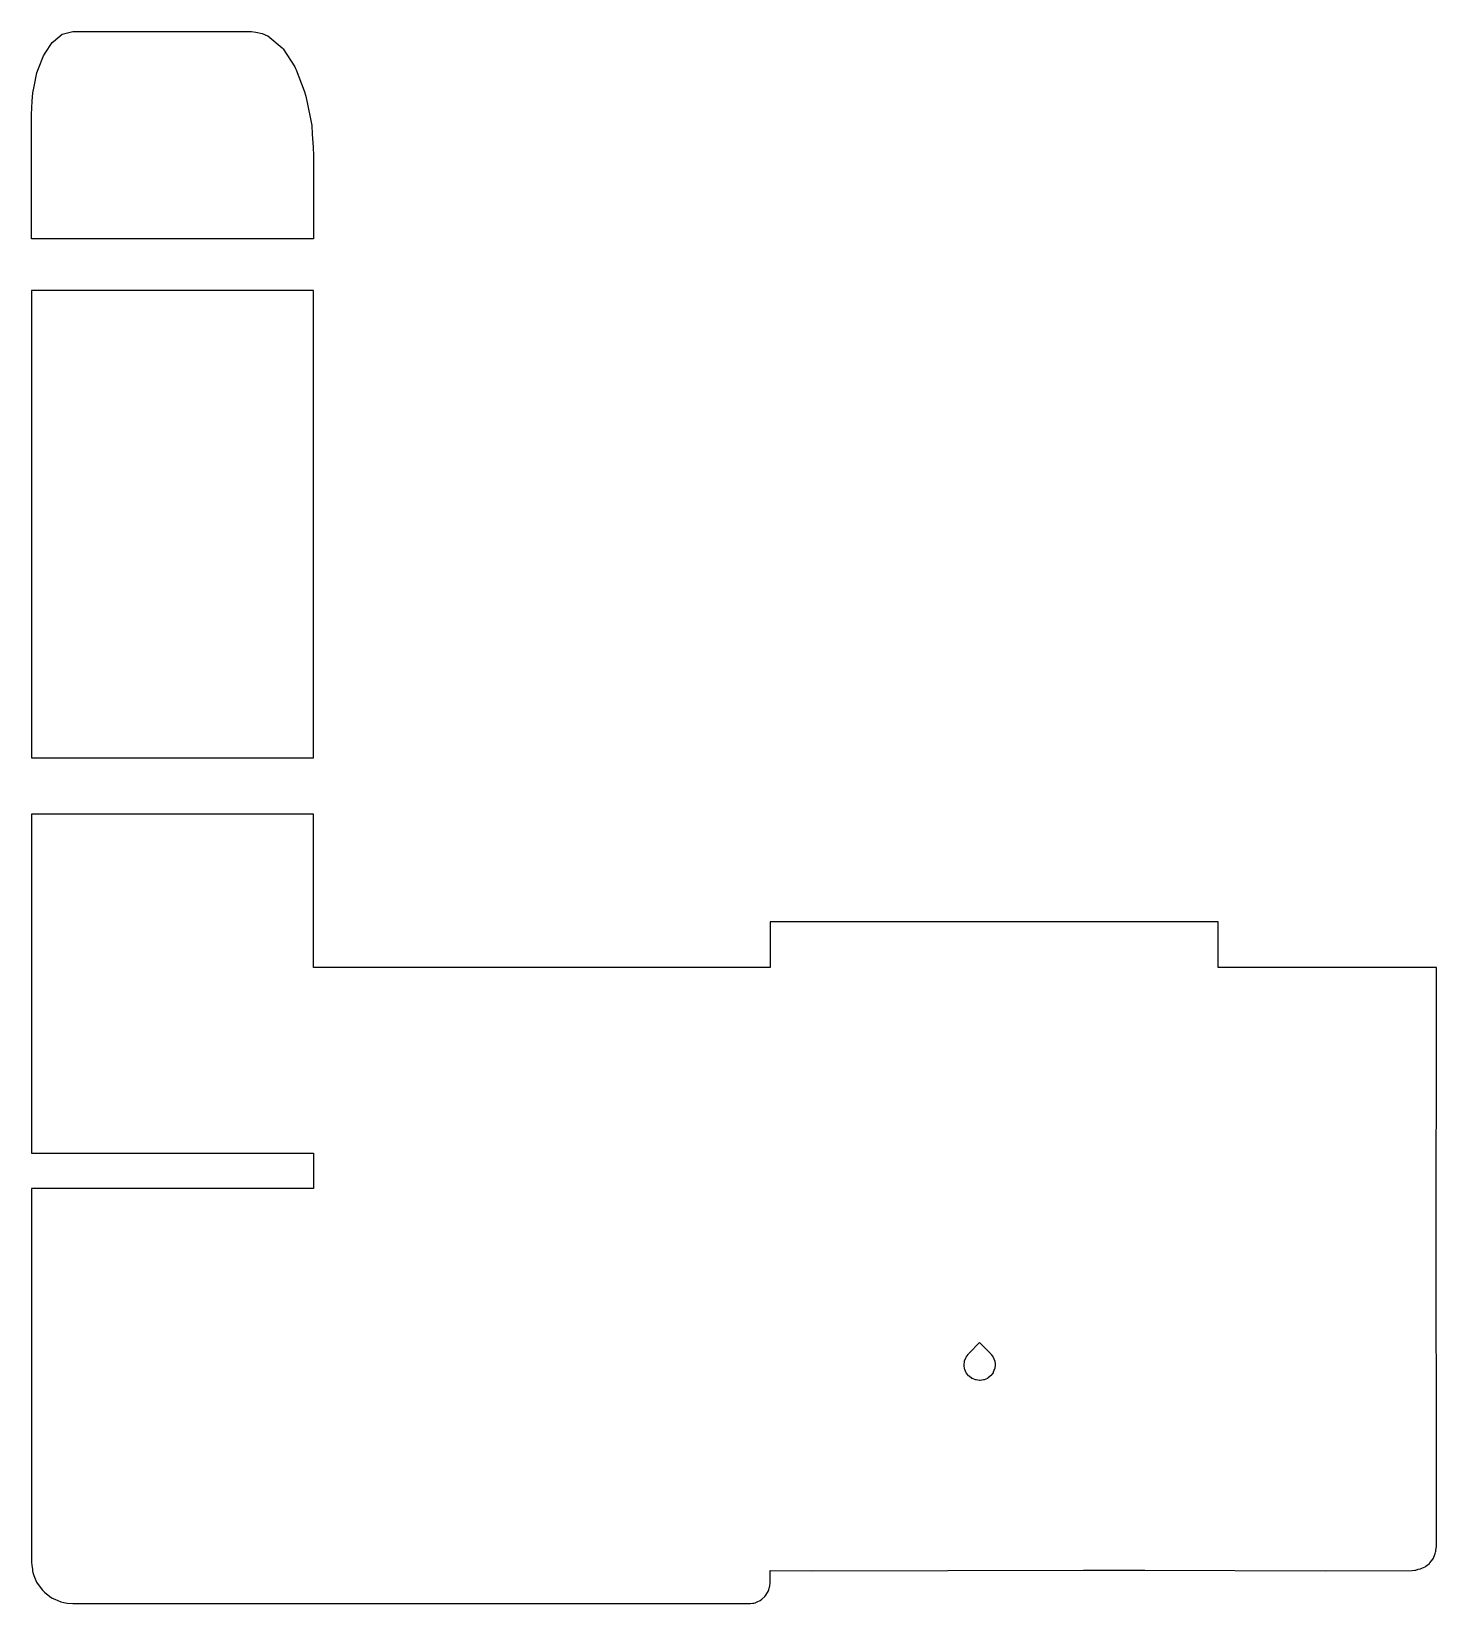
# Model space of a CAD drawing. Header units: metres. Extents: x 2.4 to 70.1, y -16 to 59.8.
import ezdxf

# ---------------------------------------------------------------- set-up
doc = ezdxf.new("R2010")
doc.units = ezdxf.units.M

msp = doc.modelspace()

# ---------------------------------------------------------------- linework, layer by layer
for p, q in [((3.064, 58.709), (3.4, 59.225)), ((3.4, 59.225), (3.469, 59.282)), ((3.469, 59.282), (3.882, 59.624)), ((3.882, 59.624), (3.941, 59.64)), ((3.941, 59.64), (4.4, 59.761)), ((4.4, 59.761), (9.147, 59.761)), ((9.147, 59.761), (13, 59.761)), ((13, 59.761), (13.217, 59.732)), ((13.217, 59.732), (13.514, 59.665)), ((13.514, 59.665), (13.779, 59.555)), ((13.779, 59.555), (13.779, 59.555)), ((13.779, 59.555), (13.789, 59.546)), ((13.789, 59.546), (14.481, 58.975)), ((2.747, 57.967), (2.986, 58.589)), ((2.986, 58.589), (3.064, 58.709)), ((14.481, 58.975), (14.5, 58.956)), ((14.5, 58.956), (14.529, 58.916)), ((14.529, 58.916), (15.096, 58.05)), ((2.532, 57.104), (2.668, 57.761)), ((2.668, 57.761), (2.747, 57.967)), ((15.096, 58.05), (15.097, 58.048)), ((15.097, 58.048), (15.132, 57.981)), ((15.132, 57.981), (15.163, 57.907)), ((15.163, 57.907), (15.55, 56.906)), ((2.468, 56.796), (2.532, 57.104)), ((15.55, 56.906), (15.629, 56.639)), ((2.4, 55.761), (2.443, 56.408)), ((2.443, 56.408), (2.468, 56.796)), ((15.629, 56.639), (15.842, 55.622)), ((2.4, 51.966), (2.4, 55.761)), ((15.842, 55.622), (15.909, 55.224)), ((15.909, 55.224), (15.931, 54.807)), ((15.931, 54.807), (15.976, 54.184)), ((15.976, 54.184), (16, 53.761)), ((16, 53.761), (16, 51.04)), ((16, 53.761), (16, 53.761)), ((2.4, 49.761), (2.4, 51.966)), ((16, 51.04), (16, 49.761)), ((6.307, 49.761), (2.4, 49.761)), ((16, 49.761), (6.307, 49.761)), ((12.093, 47.273), (2.4, 47.273)), ((2.4, 47.273), (2.4, 44.529)), ((16, 47.273), (12.093, 47.273)), ((16, 41.1), (16, 47.273)), ((2.4, 44.529), (2.4, 41.1)), ((2.4, 41.1), (2.4, 40.647)), ((16, 40.344), (16, 41.1)), ((2.4, 40.647), (2.4, 40.344)), ((2.4, 40.344), (2.4, 35.964)), ((16, 36.565), (16, 40.344)), ((16, 31.684), (16, 36.565)), ((16, 36.565), (16, 36.565)), ((2.4, 35.964), (2.4, 31.684)), ((2.4, 31.684), (2.4, 31.294)), ((2.4, 31.294), (2.4, 30.708)), ((16, 30.708), (16, 31.684)), ((2.4, 30.708), (2.4, 27.401)), ((16, 24.756), (16, 30.708)), ((2.4, 27.401), (2.4, 24.756)), ((2.4, 24.756), (11.747, 24.756)), ((11.747, 24.756), (16, 24.756)), ((6.653, 22.048), (2.4, 22.048)), ((2.4, 22.048), (2.4, 18.801)), ((16, 22.048), (6.653, 22.048)), ((16, 16.096), (16, 22.048)), ((2.4, 18.801), (2.4, 16.096)), ((59.099, 16.847), (38, 16.847)), ((38, 16.847), (38, 14.653)), ((59.6, 16.847), (59.099, 16.847)), ((59.6, 14.653), (59.6, 16.847)), ((2.4, 16.096), (2.4, 13.851)), ((16, 15.557), (16, 16.096)), ((16, 14.85), (16, 15.557)), ((16, 14.653), (16, 14.85)), ((23.324, 14.653), (16, 14.653)), ((37.29, 14.653), (23.324, 14.653)), ((38, 14.653), (37.29, 14.653)), ((66.955, 14.653), (59.6, 14.653)), ((69.779, 14.653), (66.955, 14.653)), ((70.12, 14.653), (69.779, 14.653)), ((70.124, 10.244), (70.12, 14.653)), ((2.4, 13.851), (2.4, 13.757)), ((2.4, 13.757), (2.4, 13.646)), ((2.4, 13.646), (2.4, 13.53)), ((2.4, 13.53), (2.4, 13.425)), ((2.4, 13.425), (2.4, 11.656)), ((2.4, 11.656), (2.4, 8.95)), ((70.111, 3.476), (70.124, 10.244)), ((2.4, 8.95), (2.4, 5.703)), ((2.4, 5.703), (11.747, 5.703)), ((11.747, 5.703), (16, 5.703)), ((16, 5.703), (16, 4.349)), ((4.116, 4), (2.4, 4)), ((2.4, 4), (2.4, 2.743)), ((16, 4), (4.116, 4)), ((16, 4.349), (16, 4.042)), ((16, 4.042), (16, 4)), ((16, 4.042), (16, 4.042)), ((70.105, 1.863), (70.111, 3.476)), ((2.4, 2.743), (2.4, -10.778)), ((70.111, -0.075), (70.105, 1.863)), ((70.123, -7.819), (70.111, -0.075)), ((47.602, -3.934), (48.1, -3.426)), ((48.1, -3.426), (48.138, -3.465)), ((48.138, -3.465), (48.636, -3.973)), ((47.35, -4.503), (47.371, -4.337)), ((47.354, -4.53), (47.35, -4.503)), ((47.377, -4.696), (47.354, -4.53)), ((47.371, -4.337), (47.374, -4.31)), ((47.374, -4.31), (47.437, -4.155)), ((47.437, -4.155), (47.447, -4.129)), ((47.447, -4.129), (47.548, -3.995)), ((47.548, -3.995), (47.564, -3.973)), ((47.564, -3.973), (47.602, -3.934)), ((48.636, -3.973), (48.652, -3.995)), ((48.652, -3.995), (48.753, -4.129)), ((48.753, -4.129), (48.816, -4.284)), ((48.816, -4.284), (48.826, -4.31)), ((48.826, -4.31), (48.847, -4.476)), ((48.85, -4.503), (48.827, -4.669)), ((48.847, -4.476), (48.85, -4.503)), ((48.85, -4.503), (48.85, -4.503)), ((47.387, -4.722), (47.377, -4.696)), ((47.452, -4.876), (47.387, -4.722)), ((47.469, -4.898), (47.452, -4.876)), ((47.572, -5.03), (47.469, -4.898)), ((47.594, -5.047), (47.572, -5.03)), ((47.727, -5.148), (47.594, -5.047)), ((47.752, -5.159), (47.727, -5.148)), ((47.907, -5.222), (47.752, -5.159)), ((47.934, -5.226), (47.907, -5.222)), ((48.1, -5.248), (47.934, -5.226)), ((48.127, -5.244), (48.1, -5.248)), ((48.293, -5.222), (48.127, -5.244)), ((48.319, -5.212), (48.293, -5.222)), ((48.473, -5.148), (48.319, -5.212)), ((48.496, -5.131), (48.473, -5.148)), ((48.628, -5.03), (48.496, -5.131)), ((48.645, -5.008), (48.628, -5.03)), ((48.748, -4.876), (48.645, -5.008)), ((48.759, -4.85), (48.748, -4.876)), ((48.823, -4.696), (48.759, -4.85)), ((48.827, -4.669), (48.823, -4.696)), ((70.119, -13.235), (70.123, -7.819)), ((2.4, -10.778), (2.4, -10.95)), ((2.4, -10.95), (2.4, -11.333)), ((2.4, -11.333), (2.4, -13.99)), ((70.041, -13.639), (70.057, -13.594)), ((70.057, -13.594), (70.073, -13.529)), ((70.073, -13.529), (70.088, -13.471)), ((70.088, -13.471), (70.094, -13.424)), ((70.094, -13.424), (70.108, -13.354)), ((70.108, -13.354), (70.109, -13.326)), ((70.109, -13.326), (70.119, -13.244)), ((70.119, -13.244), (70.119, -13.235)), ((2.4, -13.99), (2.4, -14)), ((2.4, -14), (2.423, -14.171)), ((2.423, -14.171), (2.445, -14.343)), ((2.445, -14.343), (2.45, -14.422)), ((40.026, -14.416), (53.114, -14.387)), ((53.114, -14.387), (56.06, -14.396)), ((68.943, -14.411), (69.073, -14.383)), ((69.073, -14.383), (69.132, -14.386)), ((69.132, -14.386), (69.233, -14.35)), ((69.233, -14.35), (69.347, -14.333)), ((69.347, -14.333), (69.415, -14.296)), ((69.415, -14.296), (69.573, -14.232)), ((69.573, -14.232), (69.612, -14.2)), ((69.612, -14.2), (69.78, -14.072)), ((69.78, -14.072), (69.806, -14.041)), ((69.806, -14.041), (69.94, -13.865)), ((69.94, -13.865), (69.968, -13.811)), ((69.968, -13.811), (70.041, -13.639)), ((2.45, -14.422), (2.464, -14.501)), ((2.464, -14.501), (2.518, -14.65)), ((2.518, -14.65), (2.648, -14.964)), ((2.648, -14.964), (2.729, -15.089)), ((2.729, -15.089), (2.932, -15.354)), ((37.985, -15.156), (38, -15)), ((38, -15), (38, -14.413)), ((38, -14.413), (40.026, -14.416)), ((56.06, -14.396), (64.75, -14.415)), ((64.75, -14.415), (68.943, -14.411)), ((2.932, -15.354), (3.028, -15.453)), ((3.028, -15.453), (3.29, -15.654)), ((3.29, -15.654), (3.402, -15.733)), ((3.402, -15.733), (3.532, -15.793)), ((3.532, -15.793), (3.822, -15.913)), ((37.378, -15.919), (37.529, -15.848)), ((37.529, -15.848), (37.606, -15.789)), ((37.606, -15.789), (37.752, -15.657)), ((37.752, -15.657), (37.8, -15.596)), ((37.8, -15.596), (37.92, -15.388)), ((37.92, -15.388), (37.941, -15.335)), ((37.941, -15.335), (37.98, -15.2)), ((37.98, -15.2), (37.985, -15.156)), ((3.822, -15.913), (3.959, -15.948)), ((3.959, -15.948), (4.125, -15.977)), ((4.125, -15.977), (4.4, -16)), ((4.4, -16), (10.508, -16)), ((10.508, -16), (20.074, -16)), ((20.074, -16), (24.679, -16)), ((24.679, -16), (34.544, -16)), ((34.544, -16), (37, -16)), ((37, -16), (37.055, -15.997)), ((37.055, -15.997), (37.166, -15.983)), ((37.166, -15.983), (37.221, -15.975)), ((37.221, -15.975), (37.275, -15.961)), ((37.275, -15.961), (37.378, -15.919))]:
    msp.add_line(p, q)

doc.saveas('drawing.dxf')
